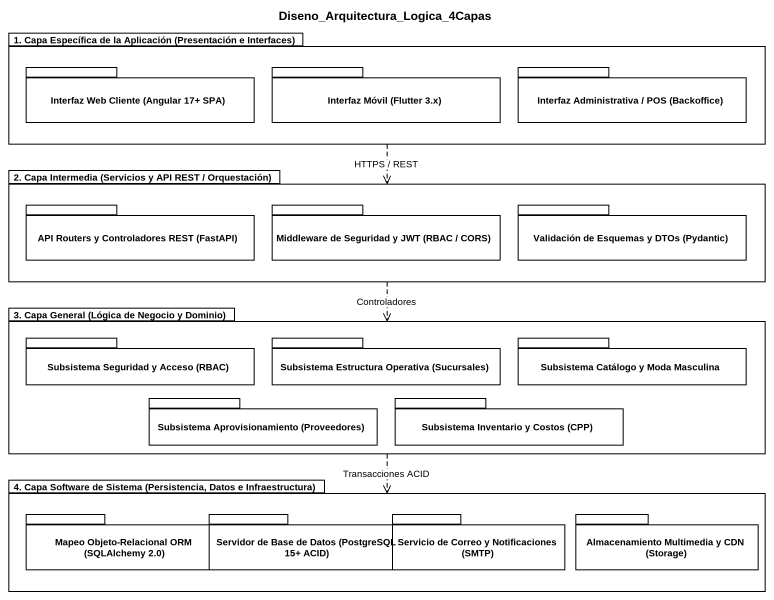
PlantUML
@startuml
title Diseno_Arquitectura_Logica_4Capas
package "1. Capa Específica de la Aplicación (Presentación e Interfaces)" as p1_Capa_Específica_de_la {
  package "Interfaz Web Cliente (Angular 17+ SPA)" as Interfaz_Web_Cliente {
  }
  package "Interfaz Móvil (Flutter 3.x)" as Interfaz_Móvil_Flutter_3_x {
  }
  package "Interfaz Administrativa / POS (Backoffice)" as Interfaz_Administrativa_POS {
  }
}
package "2. Capa Intermedia (Servicios y API REST / Orquestación)" as p2_Capa_Intermedia_Servicios {
  package "API Routers y Controladores REST (FastAPI)" as API_Routers_y_Controladores {
  }
  package "Middleware de Seguridad y JWT (RBAC / CORS)" as Middleware_de_Seguridad_y {
  }
  package "Validación de Esquemas y DTOs (Pydantic)" as Validación_de_Esquemas_y {
  }
}
package "3. Capa General (Lógica de Negocio y Dominio)" as p3_Capa_General_Lógica_de {
  package "Subsistema Seguridad y Acceso (RBAC)" as Subsistema_Seguridad_y {
  }
  package "Subsistema Estructura Operativa (Sucursales)" as Subsistema_Estructura {
  }
  package "Subsistema Catálogo y Moda Masculina" as Subsistema_Catálogo_y_Moda {
  }
  package "Subsistema Aprovisionamiento (Proveedores)" as Subsistema {
  }
  package "Subsistema Inventario y Costos (CPP)" as Subsistema_Inventario_y {
  }
}
package "4. Capa Software de Sistema (Persistencia, Datos e Infraestructura)" as p4_Capa_Software_de_Sistema {
  package "Mapeo Objeto-Relacional ORM (SQLAlchemy 2.0)" as Mapeo_Objeto_Relacional_ORM {
  }
  package "Servidor de Base de Datos (PostgreSQL 15+ ACID)" as Servidor_de_Base_de_Datos {
  }
  package "Servicio de Correo y Notificaciones (SMTP)" as Servicio_de_Correo_y {
  }
  package "Almacenamiento Multimedia y CDN (Storage)" as Almacenamiento_Multimedia_y {
  }
}
p1_Capa_Específica_de_la ..> p2_Capa_Intermedia_Servicios : HTTPS / REST
p2_Capa_Intermedia_Servicios ..> p3_Capa_General_Lógica_de : Controladores
p3_Capa_General_Lógica_de ..> p4_Capa_Software_de_Sistema : Transacciones ACID
@enduml
